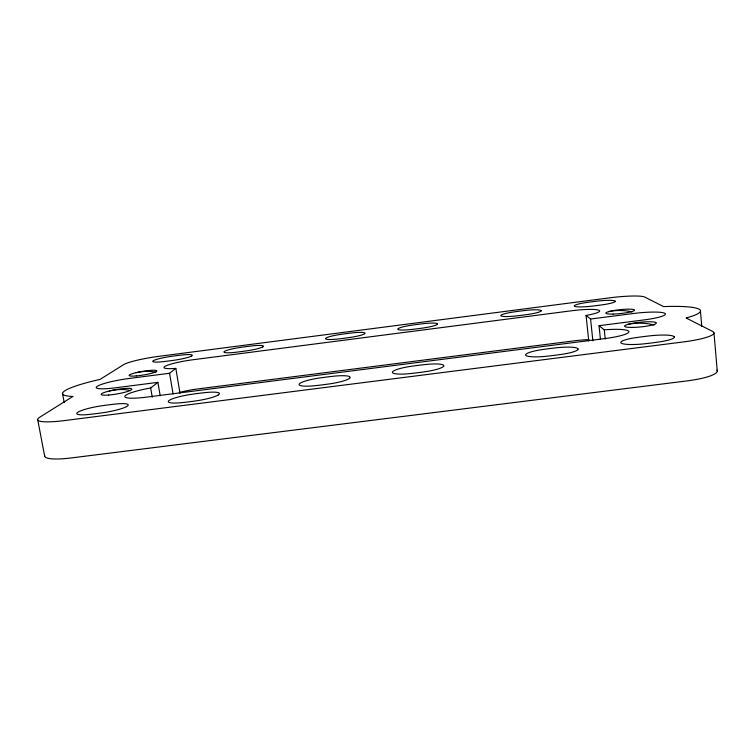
<?xml version="1.0" encoding="UTF-8"?>
<svg xmlns="http://www.w3.org/2000/svg" width="755" height="755" viewBox="0 0 755 755"><rect width="100%" height="100%" fill="white"/><g stroke="black" fill="none" stroke-linecap="round" stroke-linejoin="round"><path stroke-width="1.13" d="M600.47 339.608L599.036 325.698L604.283 329.841A28.803 4.426 -6 0 1 628.915 331.681A28.803 4.426 -6 0 1 604.925 338.57L145.989 397.196A28.171 4.228 -9.6 0 1 124.905 396.158A28.171 4.228 -9.6 0 1 150.67 387.985L157.908 382.351L160.211 395.837M157.908 382.351L115.26 387.825A26.227 3.605 -9.7 0 1 97.121 386.381A26.227 3.605 -9.7 0 1 128.831 378.51L169.573 373.263L175.83 368.393L179.983 393.157M175.83 368.393A24.235 3.19 -9.1 0 1 165.581 366.062A24.235 3.19 -9.1 0 1 192.808 359.767L571.554 310.777A24.764 3.313 -6.4 0 1 598.573 310.107A24.764 3.313 -6.4 0 1 586.069 315.458L590.58 319.025L633.294 313.523A26.963 3.794 -5.8 0 1 664.91 313.344A26.963 3.794 -5.8 0 1 643.836 319.941L599.036 325.698M37.75 419.865L44.696 456.36M62.476 393.336L64.184 402.519M150.67 387.985L152.255 397.215M169.573 373.263L173.084 394.034M590.58 319.025L592.854 340.807M586.069 315.458L588.74 340.949M604.283 329.841L605.217 339.052M700.47 311.438L701.782 326.509M713.985 332.964L717.25 371.064M179.284 392.534A24.122 3.813 -9.4 0 1 197.631 388.967L574.753 340.76A24.651 3.964 -6.1 0 1 589.089 339.627M716.891 370.092A39.77 7.597 -4.8 0 1 686.606 380.964L71.347 457.926A38.675 7.135 -10.8 0 1 44.715 455.397M627.622 324.546A15.761 3.558 1.1 0 1 654.028 325.122M608.672 311.711A14.279 3.086 0.7 0 1 632.114 311.994M136.098 372.706A13.93 3.53 -5.4 0 1 155.823 372.508M109.258 391.052A15.364 4.077 -5.9 0 1 130.417 390.684M72.839 396.469L39.873 417.137A38.883 5.974 -10.3 0 0 64.392 420.592L683.067 341.977A39.996 6.361 -5.3 0 0 712.616 331.426L686.068 317.978A61.617 8.673 -5.8 0 0 663.588 306.596L644.808 297.093A30.502 3.832 -6.2 0 0 609.719 297.829L158.824 356.341A29.681 3.671 -9.3 0 0 123.65 364.627L100.047 379.416A59.919 8.239 -9.7 0 0 72.839 396.469M674.272 336.853A22.254 3.567 -5.5 0 0 653.207 335.513A60.693 10.051 -5.4 0 0 638.456 337.277A22.197 3.577 -5.5 0 0 620.846 342.695A22.197 3.577 -5.5 0 0 641.429 344.101A56.776 8.881 -5.6 0 0 656.765 342.279A22.254 3.567 -5.5 0 0 674.272 336.853M578.085 349.103A21.763 3.596 -6.2 0 0 559.238 347.508A59.296 10.136 -6.2 0 0 544.685 349.244A21.725 3.605 -6.3 0 0 525.659 354.831A21.725 3.605 -6.3 0 0 544.025 356.492A55.596 8.937 -6.3 0 0 559.144 354.699A21.763 3.596 -6.2 0 0 578.085 349.103M443.638 366.232A21.348 3.596 -7.4 0 0 427.858 364.269A58.154 10.126 -7.5 0 0 413.57 365.967A21.329 3.596 -7.5 0 0 392.591 371.781A21.329 3.596 -7.5 0 0 407.898 373.81A54.605 8.928 -7.5 0 0 422.724 372.055A21.348 3.596 -7.4 0 0 443.638 366.232M349.669 378.198A21.253 3.558 -8.3 0 0 336.003 375.99A57.918 10.013 -8.4 0 0 321.913 377.67A21.253 3.558 -8.3 0 0 299.565 383.634A21.253 3.558 -8.3 0 0 312.768 385.909A54.379 8.833 -8.3 0 0 327.387 384.182A21.253 3.558 -8.3 0 0 349.669 378.198M218.289 394.931A21.385 3.464 -9.4 0 0 207.559 392.373A58.352 9.73 -9.5 0 0 193.733 394.025A21.404 3.464 -9.5 0 0 169.516 400.207A21.404 3.464 -9.5 0 0 179.803 402.83A54.7 8.616 -9.3 0 0 194.129 401.132A21.385 3.464 -9.4 0 0 218.289 394.931M126.462 406.634A21.65 3.379 -10.1 0 0 117.742 403.831A59.154 9.466 -10.3 0 0 104.105 405.454A21.678 3.369 -10.1 0 0 78.605 411.796A21.678 3.369 -10.1 0 0 86.863 414.655A55.341 8.399 -10 0 0 100.991 412.985A21.65 3.379 -10.1 0 0 126.462 406.634M615.193 301.245A17.006 2.152 -6.3 0 0 599.885 300.83A45.989 5.955 -6.3 0 0 588.494 302.236A16.978 2.152 -6.3 0 0 574.272 305.973A16.978 2.152 -6.3 0 0 589.296 306.436A43.724 5.408 -6.4 0 0 601.018 304.992A17.006 2.152 -6.3 0 0 615.193 301.245M541.156 310.834A16.752 2.161 -6.8 0 0 527.169 310.258A45.291 5.983 -6.8 0 0 515.901 311.645A16.733 2.161 -6.8 0 0 500.829 315.496A16.733 2.161 -6.8 0 0 514.542 316.109A43.101 5.427 -6.8 0 0 526.141 314.684A16.752 2.161 -6.8 0 0 541.156 310.834M437.4 324.282A16.525 2.152 -7.5 0 0 425.235 323.48A44.658 5.965 -7.5 0 0 414.136 324.848A16.516 2.152 -7.5 0 0 397.894 328.831A16.516 2.152 -7.5 0 0 409.776 329.671A42.544 5.417 -7.5 0 0 421.205 328.274A16.525 2.152 -7.5 0 0 437.4 324.282M364.684 333.701A16.45 2.142 -8 0 0 353.793 332.738A44.479 5.927 -8 0 0 342.808 334.097A16.45 2.133 -8 0 0 325.754 338.183A16.45 2.133 -8 0 0 336.371 339.174A42.365 5.379 -8 0 0 347.668 337.787A16.45 2.142 -8 0 0 364.684 333.701M262.768 346.904A16.468 2.105 -8.7 0 0 253.642 345.733A44.564 5.823 -8.7 0 0 242.817 347.064A16.478 2.095 -8.7 0 0 224.631 351.283A16.478 2.095 -8.7 0 0 233.493 352.5A42.422 5.285 -8.6 0 0 244.62 351.132A16.468 2.105 -8.7 0 0 262.768 346.904M191.345 356.162A16.572 2.067 -9.1 0 0 183.437 354.831A44.856 5.719 -9.2 0 0 172.735 356.152A16.582 2.067 -9.2 0 0 153.765 360.465A16.582 2.067 -9.2 0 0 161.391 361.834A42.667 5.2 -9.1 0 0 172.404 360.484A16.572 2.067 -9.1 0 0 191.345 356.162M632.029 327.415A15.959 2.35 -5.7 0 0 656.369 323.112A15.959 2.35 -5.7 0 0 633.086 323.216A15.959 2.35 -5.7 0 0 632.029 327.415M613.079 314.061A14.458 1.954 -6 0 0 634.577 310.116A14.458 1.954 -6 0 0 612.928 310.673A14.458 1.954 -6 0 0 613.079 314.061M136.221 375.933A14.081 1.869 -9.4 0 0 156.861 370.884A14.081 1.869 -9.4 0 0 135.824 372.725A14.081 1.869 -9.4 0 0 136.221 375.933M108.786 395.025A15.534 2.227 -9.8 0 0 131.832 389.184A15.534 2.227 -9.8 0 0 108.937 391.081A15.534 2.227 -9.8 0 0 108.786 395.025"/></g></svg>
